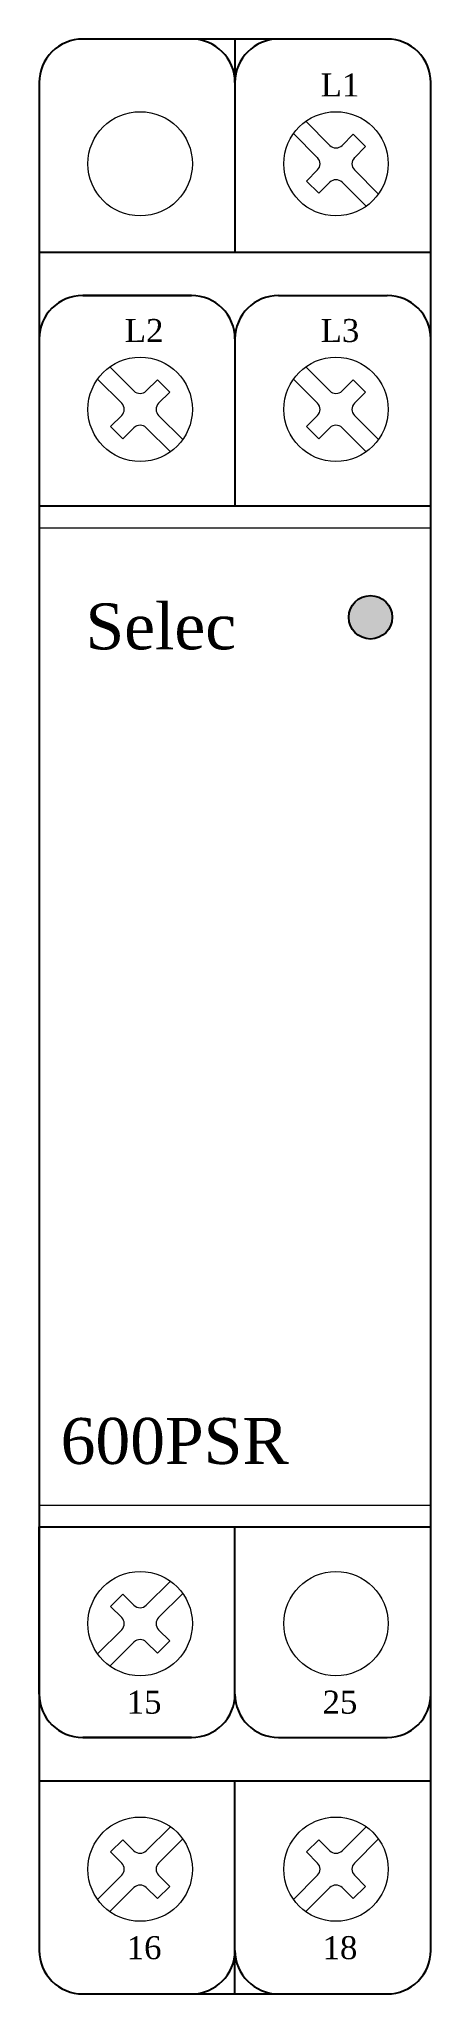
# Model space of a CAD drawing. Header units: millimetres. Extents: x 36 to 54, y 1.8 to 91.8.
import ezdxf

# ---------------------------------------------------------------- set-up
doc = ezdxf.new("R2010")
doc.units = ezdxf.units.MM
doc.layers.add('1-EMC-ACESS', color=4, linetype='Continuous')
doc.layers.add('hw_VTP', color=7, linetype='Continuous', lineweight=13)
doc.styles.add('ARIAL', font='arial.ttf')

# ---------------------------------------------------------------- blocks, each defined once
blk = doc.blocks.new('*U389')
h = blk.add_hatch(color=0)
h.set_gradient(color1=(30, 236, 19), color2=(124, 244, 118), one_color=1, tint=0.71)
edge = h.paths.add_edge_path()
edge.add_arc((6.227, 63.378), 1, 0, 360)
at = {"color": 40}
for p, q in [((0, 90), (0, 80.182)), ((-9, 80.195), (9, 80.195)), ((-7, 78.195), (-2, 78.195)), ((-2, 78.195), (-7, 78.195)), ((2, 78.195), (7, 78.195)), ((0, 76.195), (0, 68.5)), ((0, 76.195), (0, 68.5)), ((-9, 13.805), (-9, 21.5)), ((0, 13.805), (0, 21.5)), ((0, 13.805), (0, 21.5)), ((-7, 11.805), (-2, 11.805)), ((-2, 11.805), (-7, 11.805)), ((2, 11.805), (7, 11.805)), ((-9, 9.805), (9, 9.805)), ((0, 0), (0, 9.818))]:
    blk.add_line(p, q, dxfattribs=at)
at = {"color": 2}
blk.add_line((-9, 76.195), (-9, 68.5), dxfattribs=at)
at = {"lineweight": 9}
for p, q in [((-9, 67.5), (9, 67.5)), ((-9, 22.5), (9, 22.5))]:
    blk.add_line(p, q, dxfattribs=at)
at = {"color": 40}
blk.add_lwpolyline([(9, 2), (9, 88, 0.414214), (7, 90), (-7, 90, 0.414214), (-9, 88), (-9, 2, 0.414214), (-7, 0), (7, 0, 0.414214)], format="xyb", close=True, dxfattribs=at)
at = {"color": 0}
blk.add_lwpolyline([(-9, 21.5), (9, 21.5), (9, 68.5), (-9, 68.5)], close=True, dxfattribs=at)
blk.add_circle((6.227, 63.378), 1, dxfattribs=at)
at = {"color": 40}
for centre, start, end in [((-2, 88), 0, 90), ((2, 88), 90, 180), ((-7, 76.195), 90, 180), ((-2, 76.195), 0, 90), ((2, 76.195), 90, 180), ((7, 76.195), 0, 90), ((-7, 13.805), 180, 270), ((-2, 13.805), 270, 0), ((2, 13.805), 180, 270), ((7, 13.805), 270, 0), ((-2, 2), 270, 0), ((2, 2), 180, 270)]:
    blk.add_arc(centre, 2, start, end, dxfattribs=at)
at = {"layer": 'hw_VTP'}
for p, q in [((3.793, 84.54), (2.685, 85.648)), ((4.358, 85.106), (3.251, 86.214)), ((4.924, 85.106), (5.433, 85.615)), ((5.999, 85.049), (5.433, 85.615)), ((5.49, 84.54), (5.999, 85.049)), ((3.284, 83.466), (3.793, 83.975)), ((6.597, 82.867), (5.49, 83.975)), ((3.849, 82.9), (3.284, 83.466)), ((3.849, 82.9), (4.358, 83.409)), ((6.032, 82.301), (4.924, 83.409)), ((-4.642, 73.801), (-5.749, 74.909)), ((4.358, 73.801), (3.251, 74.909)), ((-5.207, 73.236), (-6.315, 74.343)), ((-4.076, 73.801), (-3.567, 74.311)), ((-3.001, 73.745), (-3.567, 74.311)), ((3.793, 73.236), (2.685, 74.343)), ((4.924, 73.801), (5.433, 74.311)), ((5.999, 73.745), (5.433, 74.311)), ((-3.51, 73.236), (-3.001, 73.745)), ((5.49, 73.236), (5.999, 73.745)), ((-5.716, 72.161), (-5.207, 72.67)), ((-5.151, 71.595), (-5.716, 72.161)), ((-5.151, 71.595), (-4.642, 72.104)), ((-2.968, 70.997), (-4.076, 72.104)), ((-2.403, 71.562), (-3.51, 72.67)), ((3.284, 72.161), (3.793, 72.67)), ((3.849, 71.595), (3.284, 72.161)), ((3.849, 71.595), (4.358, 72.104)), ((6.032, 70.997), (4.924, 72.104)), ((6.597, 71.562), (5.49, 72.67)), ((-2.968, 19.003), (-4.076, 17.896)), ((-5.151, 18.405), (-5.716, 17.839)), ((-5.151, 18.405), (-4.642, 17.896)), ((-2.403, 18.438), (-3.51, 17.33)), ((-5.716, 17.839), (-5.207, 17.33)), ((-5.207, 16.764), (-6.315, 15.657)), ((-3.001, 16.255), (-3.567, 15.689)), ((-3.51, 16.764), (-3.001, 16.255)), ((-4.642, 16.199), (-5.749, 15.091)), ((-4.076, 16.199), (-3.567, 15.689)), ((-2.968, 7.699), (-4.076, 6.591)), ((6.032, 7.699), (4.924, 6.591)), ((-5.151, 7.1), (-5.716, 6.534)), ((-5.716, 6.534), (-5.207, 6.025)), ((-5.151, 7.1), (-4.642, 6.591)), ((-2.403, 7.133), (-3.51, 6.025)), ((3.849, 7.1), (3.284, 6.534)), ((3.284, 6.534), (3.793, 6.025)), ((3.849, 7.1), (4.358, 6.591)), ((6.597, 7.133), (5.49, 6.025)), ((-5.207, 5.46), (-6.315, 4.352)), ((-3.51, 5.46), (-3.001, 4.951)), ((3.793, 5.46), (2.685, 4.352)), ((5.49, 5.46), (5.999, 4.951)), ((-4.642, 4.894), (-5.749, 3.786)), ((-4.076, 4.894), (-3.567, 4.385)), ((-3.001, 4.951), (-3.567, 4.385)), ((4.358, 4.894), (3.251, 3.786)), ((4.924, 4.894), (5.433, 4.385)), ((5.999, 4.951), (5.433, 4.385))]:
    blk.add_line(p, q, dxfattribs=at)
for centre in [(-4.359, 84.258), (4.641, 84.258), (-4.359, 72.953), (4.641, 72.953), (-4.359, 17.047), (4.641, 17.047), (-4.359, 5.742), (4.641, 5.742)]:
    blk.add_circle(centre, 2.4, dxfattribs=at)
for centre, start, end in [((4.641, 85.389), 225, 315), ((3.51, 84.258), 315, 45), ((5.773, 84.258), 135, 225), ((4.641, 83.126), 45, 135), ((-4.359, 74.084), 225, 315), ((4.641, 74.084), 225, 315), ((-5.49, 72.953), 315, 45), ((-3.227, 72.953), 135, 225), ((3.51, 72.953), 315, 45), ((5.773, 72.953), 135, 225), ((-4.359, 71.822), 45, 135), ((4.641, 71.822), 45, 135), ((-5.49, 17.047), 315, 45), ((-4.359, 18.178), 225, 315), ((-3.227, 17.047), 135, 225), ((-4.359, 15.916), 45, 135), ((-4.359, 6.874), 225, 315), ((4.641, 6.874), 225, 315), ((-5.49, 5.742), 315, 45), ((-3.227, 5.742), 135, 225), ((3.51, 5.742), 315, 45), ((5.773, 5.742), 135, 225), ((-4.359, 4.611), 45, 135), ((4.641, 4.611), 45, 135)]:
    blk.add_arc(centre, 0.4, start, end, dxfattribs=at)
at = {"layer": '1-EMC-ACESS', "color": 1, "linetype": 'ByBlock', "lineweight": -2, "style": 'ARIAL'}
for s, insert, char_height, width, attachment_point in [('{\\fTimes New Roman|b0|i0|c0|p18;\\C7;L1}', (4.824, 88.417), 1.0584, 16.21044, 2), ('{\\fTimes New Roman|b0|i0|c0|p18;\\C7;L2}', (-4.176, 77.113), 1.0584, 16.21044, 2), ('{\\fTimes New Roman|b0|i0|c0|p18;\\C7;L3}', (4.824, 77.113), 1.0584, 16.21044, 2), ('{\\fTimes New Roman|b0|i0|c0|p18;\\C7;Selec}', (-3.409, 64.021), 2.1168, 32.42088, 2), ('{\\fTimes New Roman|b0|i0|c0|p18;\\C7;600PSR}', (-2.77, 26.516), 2.1168, 32.42088, 2), ('{\\fTimes New Roman|b0|i0|c0|p18;\\C7;15}', (-4.176, 12.887), 1.0584, 16.21044, 8), ('{\\fTimes New Roman|b0|i0|c0|p18;\\C7;25}', (4.824, 12.887), 1.0584, 16.21044, 8), ('{\\fTimes New Roman|b0|i0|c0|p18;\\C7;16}', (-4.176, 1.583), 1.0584, 16.21044, 8), ('{\\fTimes New Roman|b0|i0|c0|p18;\\C7;18}', (4.824, 1.583), 1.0584, 16.21044, 8)]:
    blk.add_mtext(s, dxfattribs=dict(at, insert=insert, char_height=char_height, width=width, attachment_point=attachment_point))

msp = doc.modelspace()

# ---------------------------------------------------------------- block references
msp.add_blockref('*U389', (45, 1.805))

doc.saveas('drawing.dxf')
